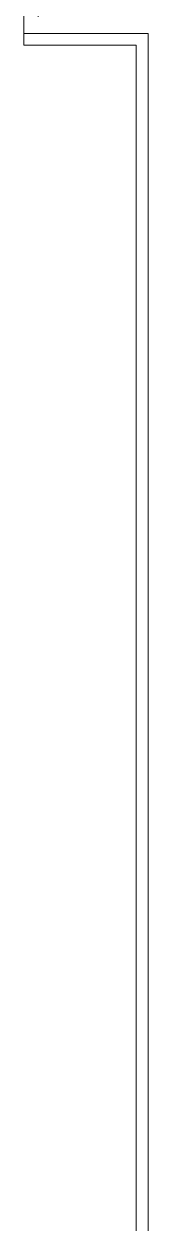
# Model space of a CAD drawing. Extents: x -1286 to 34975, y -230 to 6637.
# Drawn here: x 24994.5 to 25020.8, y 3558.7 to 3812.5 of the extents above; entities that cross this region are included whole.
import ezdxf

# ---------------------------------------------------------------- set-up
doc = ezdxf.new("R2010")
doc.units = 0
doc.header["$LTSCALE"] = 20
doc.layers.get('0').update_dxf_attribs({"color": 9, "lineweight": 9})
doc.layers.add('06D', color=9, linetype='Continuous', lineweight=9)

# ---------------------------------------------------------------- blocks, each defined once
blk = doc.blocks.new('asansr-acilmayan')
at = {"layer": '06D'}
for p, q in [((1888.7, 25258.7), (1888.7, 25256.2)), ((1888.7, 25258.7), (1915, 25258.7)), ((1915, 24624.2), (1915, 25258.7)), ((1888.7, 25256.2), (1912.5, 25256.2)), ((1912.5, 24626.7), (1912.5, 25256.2))]:
    blk.add_line(p, q, dxfattribs=at)
blk.add_lwpolyline([(1891.7, 25262.2), (1891.7, 25263.7), (1888.7, 25263.7), (1888.7, 25258.7)], dxfattribs=at)

msp = doc.modelspace()

# ---------------------------------------------------------------- block references
msp.add_blockref('asansr-acilmayan', (23105.84, -21448.2))

doc.saveas('drawing.dxf')
